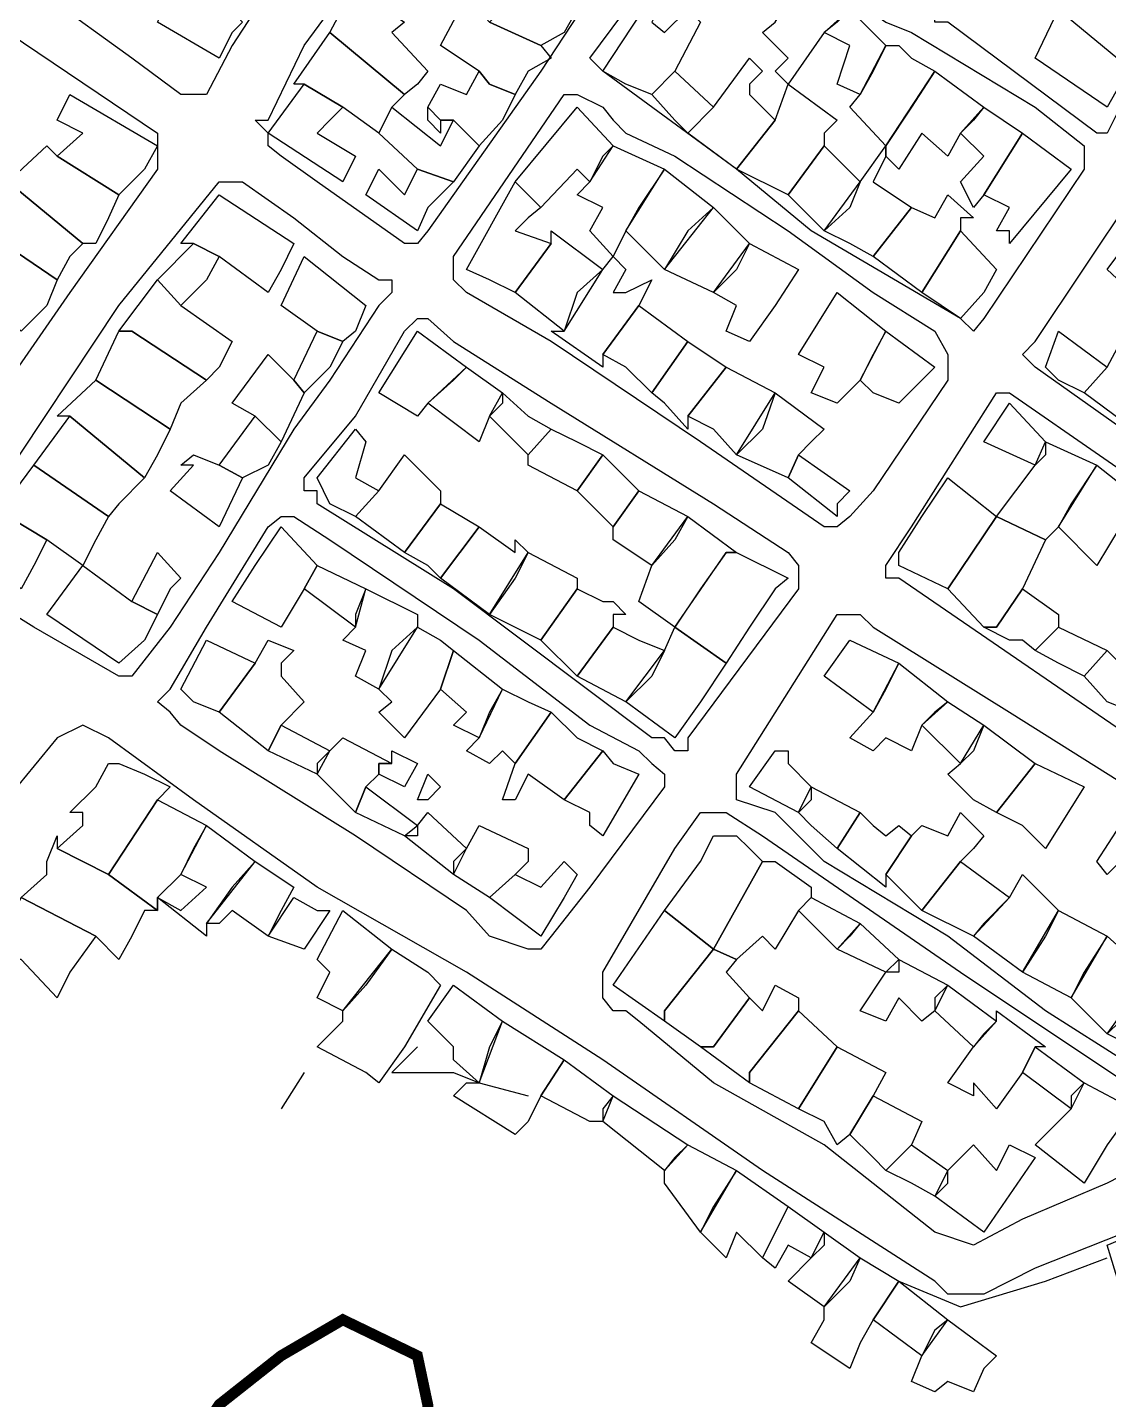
# Model space of a CAD drawing. Header units: millimetres. Extents: x -3588 to 75209, y -3737 to 38254.
# Drawn here: x 18831.5 to 18950.1, y 32887.7 to 33038.2 of the extents above; entities that cross this region are included whole.
import ezdxf

# ---------------------------------------------------------------- set-up
doc = ezdxf.new("R2010")
doc.units = ezdxf.units.MM
doc.layers.add('P', color=253, linetype='Continuous')

msp = doc.modelspace()

# ---------------------------------------------------------------- linework, layer by layer
at = {"layer": 'P'}
for points in [[(18849.713, 33030.843), (18848.305, 33030.843), (18842.943, 33034.795), (18833.613, 33041.565), (18832.205, 33042.973), (18832.205, 33044.398), (18851.121, 33071.492), (18859.315, 33085.047), (18876.807, 33109.325), (18887.818, 33125.697), (18893.179, 33133.586), (18894.587, 33135.011), (18895.724, 33133.586), (18913.504, 33125.697), (18914.912, 33124.272), (18913.504, 33122.864), (18903.917, 33107.9), (18890.362, 33090.408), (18879.64, 33074.037), (18861.844, 33048.351), (18853.938, 33036.204), (18851.121, 33030.843), (18849.713, 33030.843)], [(18948.792, 33026.602), (18932.42, 33038.748), (18931.012, 33038.748), (18931.012, 33040.157), (18939.19, 33051.167), (18954.153, 33072.612), (18966.3, 33091.817), (18967.708, 33091.817), (18969.117, 33091.817), (18974.478, 33087.576), (18983.792, 33080.806), (18985.216, 33079.398), (18985.216, 33078.262), (18982.672, 33072.612), (18973.07, 33059.073), (18966.3, 33049.759), (18951.336, 33029.434), (18949.928, 33026.602), (18948.792, 33026.602)], [(18874.263, 33014.471), (18872.854, 33014.471), (18863.268, 33021.24), (18859.315, 33024.073), (18857.891, 33025.193), (18857.891, 33026.602), (18856.482, 33028.026), (18857.891, 33028.026), (18861.844, 33036.204), (18872.854, 33051.167), (18883.593, 33067.251), (18888.954, 33075.445), (18890.362, 33076.853), (18891.771, 33078.262), (18893.179, 33078.262), (18895.724, 33076.853), (18898.54, 33074.037), (18908.142, 33068.675), (18909.279, 33067.251), (18909.279, 33065.843), (18903.917, 33057.937), (18887.818, 33033.387), (18875.399, 33015.879), (18874.263, 33014.471)], [(18925.651, 33038.748), (18928.467, 33037.612), (18942.022, 33029.434), (18947.384, 33025.193), (18947.384, 33024.073), (18947.384, 33022.649), (18936.373, 33006.277), (18935.237, 33004.869), (18933.828, 33006.277), (18917.457, 33015.879), (18909.279, 33022.649), (18894.587, 33033.387), (18893.179, 33034.795), (18905.326, 33051.167), (18905.326, 33052.288), (18906.734, 33052.288), (18921.698, 33041.565), (18925.651, 33038.748)], [(18874.263, 33031.963), (18872.854, 33030.843), (18864.676, 33037.612), (18867.493, 33042.973), (18868.629, 33041.565), (18872.854, 33038.748), (18871.446, 33037.612), (18875.399, 33033.387), (18874.263, 33031.963)], [(18890.362, 33037.612), (18887.818, 33036.204), (18882.168, 33038.748), (18885.001, 33041.565), (18886.409, 33040.157), (18887.818, 33042.973), (18891.771, 33040.157), (18890.362, 33037.612)], [(18920.289, 33038.748), (18918.865, 33037.612), (18914.912, 33031.963), (18913.504, 33033.387), (18914.912, 33034.795), (18912.095, 33037.612), (18913.504, 33038.748), (18916.048, 33042.973), (18921.698, 33040.157), (18920.289, 33038.748)], [(18853.938, 33037.612), (18852.53, 33034.795), (18845.76, 33038.748), (18847.168, 33041.565), (18851.121, 33040.157), (18852.53, 33041.565), (18855.074, 33038.748), (18853.938, 33037.612)], [(18886.409, 33033.387), (18885.001, 33030.843), (18882.168, 33031.963), (18881.048, 33033.387), (18876.807, 33036.204), (18879.64, 33041.565), (18882.168, 33038.748), (18887.818, 33036.204), (18888.954, 33034.795), (18886.409, 33033.387)], [(18897.132, 33031.963), (18894.587, 33033.387), (18899.965, 33041.565), (18901.373, 33041.565), (18899.965, 33038.748), (18901.373, 33037.612), (18903.917, 33040.157), (18905.326, 33038.748), (18902.493, 33033.387), (18899.965, 33030.843), (18897.132, 33031.963)], [(18924.242, 33033.387), (18922.818, 33030.843), (18920.289, 33031.963), (18921.698, 33036.204), (18918.865, 33037.612), (18921.698, 33040.157), (18925.651, 33036.204), (18924.242, 33033.387)], [(18951.336, 33031.963), (18949.928, 33029.434), (18942.022, 33034.795), (18944.567, 33040.157), (18952.745, 33033.387), (18951.336, 33031.963)], [(18811.88, 32985.952), (18806.519, 32990.193), (18800.87, 32994.146), (18799.749, 32995.554), (18799.749, 32996.963), (18805.111, 33006.277), (18821.194, 33029.434), (18826.844, 33037.612), (18827.98, 33037.612), (18829.388, 33037.612), (18845.76, 33026.602), (18845.76, 33025.193), (18845.76, 33022.649), (18836.158, 33009.11), (18820.074, 32985.952), (18818.666, 32984.544), (18817.241, 32983.424), (18815.833, 32983.424), (18811.88, 32985.952)], [(18871.446, 33029.434), (18870.038, 33026.602), (18866.085, 33029.434), (18861.844, 33031.963), (18860.723, 33031.963), (18864.676, 33037.612), (18872.854, 33030.843), (18871.446, 33029.434)], [(18910.687, 33031.963), (18910.687, 33030.843), (18913.504, 33028.026), (18909.279, 33022.649), (18903.917, 33026.602), (18906.734, 33029.434), (18910.687, 33034.795), (18912.095, 33033.387), (18910.687, 33031.963)], [(18928.467, 33029.434), (18925.651, 33025.193), (18921.698, 33029.434), (18922.818, 33030.843), (18925.651, 33036.204), (18927.059, 33036.204), (18928.467, 33034.795), (18931.012, 33033.387), (18928.467, 33029.434)], [(18883.593, 33028.026), (18881.048, 33025.193), (18878.216, 33028.026), (18876.807, 33028.026), (18875.399, 33029.434), (18876.807, 33031.963), (18879.64, 33030.843), (18881.048, 33033.387), (18882.168, 33031.963), (18885.001, 33030.843), (18883.593, 33028.026)], [(18902.493, 33028.026), (18899.965, 33030.843), (18902.493, 33033.387), (18906.734, 33029.434), (18903.917, 33026.602), (18902.493, 33028.026)], [(18935.237, 33028.026), (18933.828, 33026.602), (18932.42, 33024.073), (18929.603, 33026.602), (18927.059, 33022.649), (18925.651, 33024.073), (18925.651, 33025.193), (18931.012, 33033.387), (18936.373, 33029.434), (18935.237, 33028.026)], [(18864.676, 33028.026), (18863.268, 33026.602), (18867.493, 33024.073), (18866.085, 33021.24), (18857.891, 33026.602), (18861.844, 33031.963), (18866.085, 33029.434), (18864.676, 33028.026)], [(18918.865, 33026.602), (18918.865, 33025.193), (18914.912, 33019.832), (18909.279, 33022.649), (18913.504, 33028.026), (18914.912, 33031.963), (18920.289, 33028.026), (18918.865, 33026.602)], [(18844.352, 33022.649), (18841.519, 33019.832), (18834.749, 33024.073), (18837.566, 33026.602), (18834.749, 33028.026), (18836.158, 33030.843), (18845.76, 33025.193), (18844.352, 33022.649)], [(18895.724, 33028.026), (18897.132, 33026.602), (18902.493, 33024.073), (18914.912, 33015.879), (18924.242, 33009.11), (18931.012, 33004.869), (18932.42, 33002.324), (18932.42, 33000.916), (18932.42, 32999.507), (18924.242, 32987.376), (18921.698, 32984.544), (18920.289, 32983.424), (18918.865, 32983.424), (18905.326, 32992.738), (18888.954, 33003.748), (18879.64, 33009.11), (18878.216, 33010.518), (18878.216, 33011.638), (18878.216, 33013.062), (18890.362, 33030.843), (18891.771, 33030.843), (18894.587, 33029.434), (18895.724, 33028.026)], [(18879.64, 33026.602), (18881.048, 33025.193), (18878.216, 33021.24), (18874.263, 33022.649), (18870.038, 33026.602), (18871.446, 33029.434), (18876.807, 33025.193), (18878.216, 33028.026), (18879.64, 33026.602)], [(18876.807, 33028.026), (18876.807, 33026.602), (18875.399, 33028.026), (18875.399, 33029.434), (18876.807, 33028.026), (18878.216, 33028.026), (18876.807, 33028.026)], [(18894.587, 33024.073), (18893.179, 33021.24), (18891.771, 33022.649), (18887.818, 33018.424), (18885.001, 33021.24), (18891.771, 33029.434), (18895.724, 33025.193), (18894.587, 33024.073)], [(18936.373, 33019.832), (18935.237, 33018.424), (18933.828, 33021.24), (18936.373, 33024.073), (18933.828, 33026.602), (18936.373, 33029.434), (18940.614, 33026.602), (18936.373, 33019.832)], [(18939.19, 33015.879), (18937.781, 33015.879), (18939.19, 33018.424), (18936.373, 33019.832), (18940.614, 33026.602), (18945.975, 33022.649), (18939.19, 33014.471), (18939.19, 33015.879)], [(18840.399, 33017.287), (18838.99, 33014.471), (18837.566, 33014.471), (18829.388, 33021.24), (18833.613, 33025.193), (18834.749, 33024.073), (18841.519, 33019.832), (18840.399, 33017.287)], [(18898.54, 33018.424), (18897.132, 33015.879), (18895.724, 33013.062), (18893.179, 33015.879), (18894.587, 33018.424), (18891.771, 33019.832), (18893.179, 33021.24), (18895.724, 33025.193), (18901.373, 33022.649), (18898.54, 33018.424)], [(18921.698, 33018.424), (18918.865, 33015.879), (18914.912, 33019.832), (18918.865, 33025.193), (18922.818, 33021.24), (18921.698, 33018.424)], [(18921.698, 33014.471), (18918.865, 33015.879), (18922.818, 33021.24), (18925.651, 33025.193), (18925.651, 33024.073), (18924.242, 33021.24), (18928.467, 33018.424), (18924.242, 33013.062), (18921.698, 33014.471)], [(18866.085, 33013.062), (18870.038, 33010.518), (18871.446, 33010.518), (18871.446, 33009.11), (18870.038, 33007.701), (18864.676, 32999.507), (18860.723, 32994.146), (18852.53, 32980.591), (18847.168, 32972.413), (18842.943, 32967.052), (18841.519, 32967.052), (18832.205, 32972.413), (18825.435, 32976.638), (18824.027, 32977.774), (18824.027, 32979.183), (18824.027, 32981.999), (18827.98, 32987.376), (18841.519, 33007.701), (18852.53, 33021.24), (18855.074, 33021.24), (18860.723, 33017.287), (18866.085, 33013.062)], [(18836.158, 33013.062), (18834.749, 33010.518), (18826.844, 33015.879), (18829.388, 33021.24), (18837.566, 33014.471), (18836.158, 33013.062)], [(18875.399, 33018.424), (18874.263, 33015.879), (18868.629, 33019.832), (18870.038, 33022.649), (18872.854, 33019.832), (18874.263, 33022.649), (18878.216, 33021.24), (18875.399, 33018.424)], [(18886.409, 33017.287), (18885.001, 33015.879), (18888.954, 33014.471), (18885.001, 33009.11), (18882.168, 33010.518), (18879.64, 33011.638), (18885.001, 33021.24), (18887.818, 33018.424), (18886.409, 33017.287)], [(18903.917, 33015.879), (18901.373, 33011.638), (18897.132, 33015.879), (18901.373, 33022.649), (18906.734, 33018.424), (18903.917, 33015.879)], [(18859.315, 33011.638), (18857.891, 33009.11), (18852.53, 33013.062), (18849.713, 33014.471), (18848.305, 33014.471), (18852.53, 33019.832), (18860.723, 33014.471), (18859.315, 33011.638)], [(18933.828, 33017.287), (18933.828, 33015.879), (18929.603, 33009.11), (18924.242, 33013.062), (18928.467, 33018.424), (18931.012, 33017.287), (18932.42, 33019.832), (18935.237, 33017.287), (18933.828, 33017.287)], [(19009.766, 32981.999), (19010.902, 32980.591), (19009.766, 32980.591), (19009.766, 32979.183), (18998.755, 32963.099), (18997.347, 32963.099), (18994.803, 32964.219), (18993.394, 32965.627), (18989.441, 32968.46), (18974.478, 32977.774), (18955.561, 32991.313), (18942.022, 33000.916), (18940.614, 33002.324), (18942.022, 33003.748), (18952.745, 33019.832), (18954.153, 33019.832), (18955.561, 33018.424), (18970.253, 33007.701), (18983.792, 32998.099), (18996.211, 32991.313), (19006.949, 32984.544), (19008.358, 32983.424), (19009.766, 32981.999)], [(18909.279, 33011.638), (18906.734, 33009.11), (18901.373, 33011.638), (18906.734, 33018.424), (18910.687, 33014.471), (18909.279, 33011.638)], [(18958.106, 33011.638), (18956.698, 33010.518), (18954.153, 33007.701), (18949.928, 33011.638), (18954.153, 33017.287), (18959.514, 33014.471), (18958.106, 33011.638)], [(18833.613, 33007.701), (18830.797, 33004.869), (18826.844, 33009.11), (18822.619, 33011.638), (18826.844, 33015.879), (18834.749, 33010.518), (18833.613, 33007.701)], [(18891.771, 33009.11), (18890.362, 33004.869), (18885.001, 33009.11), (18888.954, 33014.471), (18888.954, 33015.879), (18894.587, 33011.638), (18891.771, 33009.11)], [(18936.373, 33009.11), (18933.828, 33006.277), (18929.603, 33009.11), (18933.828, 33015.879), (18937.781, 33011.638), (18936.373, 33009.11)], [(18851.121, 33010.518), (18848.305, 33007.701), (18845.76, 33010.518), (18849.713, 33014.471), (18852.53, 33013.062), (18851.121, 33010.518)], [(18913.504, 33007.701), (18910.687, 33003.748), (18908.142, 33004.869), (18909.279, 33007.701), (18906.734, 33009.11), (18910.687, 33014.471), (18916.048, 33011.638), (18913.504, 33007.701)], [(18867.493, 33004.869), (18866.085, 33003.748), (18863.268, 33004.869), (18859.315, 33007.701), (18861.844, 33013.062), (18868.629, 33007.701), (18867.493, 33004.869)], [(18897.132, 33009.11), (18899.965, 33010.518), (18898.54, 33007.701), (18894.587, 33002.324), (18894.587, 33000.916), (18888.954, 33004.869), (18890.362, 33004.869), (18894.587, 33011.638), (18895.724, 33013.062), (18897.132, 33011.638), (18895.724, 33009.11), (18897.132, 33009.11)], [(18852.53, 33000.916), (18851.121, 32999.507), (18842.943, 33004.869), (18841.519, 33004.869), (18845.76, 33010.518), (18848.305, 33007.701), (18853.938, 33003.748), (18852.53, 33000.916)], [(18897.132, 33000.916), (18894.587, 33002.324), (18898.54, 33007.701), (18903.917, 33003.748), (18899.965, 32998.099), (18897.132, 33000.916)], [(18924.242, 33002.324), (18922.818, 32999.507), (18920.289, 32996.963), (18917.457, 32998.099), (18918.865, 33000.916), (18916.048, 33002.324), (18920.289, 33009.11), (18925.651, 33004.869), (18924.242, 33002.324)], [(18902.493, 32958.858), (18901.373, 32960.266), (18899.965, 32960.266), (18878.216, 32976.638), (18863.268, 32985.952), (18863.268, 32987.376), (18861.844, 32987.376), (18861.844, 32988.785), (18867.493, 32995.554), (18872.854, 33004.869), (18874.263, 33006.277), (18875.399, 33006.277), (18878.216, 33003.748), (18888.954, 32996.963), (18906.734, 32985.952), (18914.912, 32980.591), (18916.048, 32979.183), (18916.048, 32977.774), (18916.048, 32976.638), (18903.917, 32960.266), (18903.917, 32958.858), (18902.493, 32958.858)], [(18955.561, 33002.324), (18954.153, 33000.916), (18956.698, 32999.507), (18952.745, 32994.146), (18947.384, 32998.099), (18949.928, 33000.916), (18952.745, 33006.277), (18956.698, 33003.748), (18955.561, 33002.324)], [(18848.305, 32996.963), (18847.168, 32994.146), (18838.99, 32999.507), (18841.519, 33004.869), (18842.943, 33004.869), (18851.121, 32999.507), (18848.305, 32996.963)], [(18864.676, 33000.916), (18861.844, 32998.099), (18860.723, 32999.507), (18863.268, 33004.869), (18866.085, 33003.748), (18864.676, 33000.916)], [(18878.216, 32999.507), (18875.399, 32996.963), (18874.263, 32995.554), (18870.038, 32998.099), (18874.263, 33004.869), (18879.64, 33000.916), (18878.216, 32999.507)], [(18924.242, 32998.099), (18922.818, 32999.507), (18925.651, 33004.869), (18931.012, 33000.916), (18927.059, 32996.963), (18924.242, 32998.099)], [(18944.567, 32999.507), (18943.143, 33000.916), (18944.567, 33004.869), (18949.928, 33000.916), (18947.384, 32998.099), (18944.567, 32999.507)], [(18903.917, 32995.554), (18903.917, 32994.146), (18901.373, 32996.963), (18899.965, 32998.099), (18903.917, 33003.748), (18908.142, 33000.916), (18903.917, 32995.554)], [(18860.723, 32999.507), (18861.844, 32998.099), (18859.315, 32992.738), (18856.482, 32995.554), (18853.938, 32996.963), (18857.891, 33002.324), (18860.723, 32999.507)], [(18883.593, 32996.963), (18882.168, 32995.554), (18881.048, 32992.738), (18875.399, 32996.963), (18879.64, 33000.916), (18883.593, 32998.099), (18883.593, 32996.963)], [(18912.095, 32994.146), (18909.279, 32991.313), (18906.734, 32994.146), (18903.917, 32995.554), (18908.142, 33000.916), (18913.504, 32998.099), (18912.095, 32994.146)], [(18845.76, 32991.313), (18844.352, 32988.785), (18836.158, 32995.554), (18834.749, 32995.554), (18838.99, 32999.507), (18847.168, 32994.146), (18845.76, 32991.313)], [(18886.409, 32995.554), (18888.954, 32994.146), (18886.409, 32991.313), (18882.168, 32995.554), (18883.593, 32998.099), (18886.409, 32995.554)], [(18917.457, 32992.738), (18916.048, 32991.313), (18914.912, 32988.785), (18909.279, 32991.313), (18913.504, 32998.099), (18918.865, 32994.146), (18917.457, 32992.738)], [(18925.651, 32977.774), (18925.651, 32979.183), (18928.467, 32983.424), (18937.781, 32998.099), (18939.19, 32998.099), (18970.253, 32976.638), (18985.216, 32967.052), (18993.394, 32961.675), (18994.803, 32960.266), (18994.803, 32958.858), (18983.792, 32941.35), (18982.672, 32941.35), (18981.263, 32941.35), (18979.839, 32942.774), (18956.698, 32957.45), (18927.059, 32977.774), (18925.651, 32977.774)], [(18943.143, 32991.313), (18942.022, 32990.193), (18936.373, 32992.738), (18939.19, 32996.963), (18943.143, 32992.738), (18943.143, 32991.313)], [(18841.519, 32985.952), (18840.399, 32984.544), (18832.205, 32990.193), (18836.158, 32995.554), (18844.352, 32988.785), (18841.519, 32985.952)], [(18857.891, 32990.193), (18855.074, 32988.785), (18852.53, 32990.193), (18856.482, 32995.554), (18859.315, 32992.738), (18857.891, 32990.193)], [(18864.676, 32985.952), (18863.268, 32988.785), (18867.493, 32994.146), (18868.629, 32992.738), (18867.493, 32988.785), (18870.038, 32987.376), (18867.493, 32984.544), (18864.676, 32985.952)], [(18891.771, 32992.738), (18894.587, 32991.313), (18891.771, 32987.376), (18886.409, 32990.193), (18886.409, 32991.313), (18888.954, 32994.146), (18891.771, 32992.738)], [(18945.975, 32985.952), (18944.567, 32983.424), (18943.143, 32981.999), (18937.781, 32984.544), (18942.022, 32990.193), (18943.143, 32992.738), (18948.792, 32990.193), (18945.975, 32985.952)], [(18852.53, 32990.193), (18855.074, 32988.785), (18852.53, 32983.424), (18847.168, 32987.376), (18849.713, 32990.193), (18848.305, 32990.193), (18849.713, 32991.313), (18852.53, 32990.193)], [(18876.807, 32987.376), (18876.807, 32985.952), (18872.854, 32980.591), (18867.493, 32984.544), (18870.038, 32987.376), (18872.854, 32991.313), (18876.807, 32987.376)], [(18898.54, 32987.376), (18895.724, 32983.424), (18891.771, 32987.376), (18894.587, 32991.313), (18898.54, 32987.376)], [(18920.289, 32985.952), (18920.289, 32984.544), (18914.912, 32988.785), (18916.048, 32991.313), (18921.698, 32987.376), (18920.289, 32985.952)], [(18838.99, 32981.999), (18837.566, 32979.183), (18833.613, 32981.999), (18829.388, 32984.544), (18827.98, 32984.544), (18832.205, 32990.193), (18840.399, 32984.544), (18838.99, 32981.999)], [(18952.745, 32984.544), (18951.336, 32983.424), (18948.792, 32979.183), (18944.567, 32983.424), (18948.792, 32990.193), (18954.153, 32985.952), (18952.745, 32984.544)], [(18929.603, 32984.544), (18932.42, 32988.785), (18937.781, 32984.544), (18932.42, 32976.638), (18927.059, 32979.183), (18927.059, 32980.591), (18929.603, 32984.544)], [(18902.493, 32981.999), (18899.965, 32979.183), (18895.724, 32981.999), (18895.724, 32983.424), (18898.54, 32987.376), (18903.917, 32984.544), (18902.493, 32981.999)], [(18875.399, 32979.183), (18872.854, 32980.591), (18876.807, 32985.952), (18881.048, 32983.424), (18876.807, 32977.774), (18875.399, 32979.183)], [(18832.205, 32979.183), (18830.797, 32976.638), (18825.435, 32980.591), (18829.388, 32984.544), (18833.613, 32981.999), (18832.205, 32979.183)], [(18882.168, 32938.533), (18879.64, 32941.35), (18867.493, 32949.544), (18852.53, 32958.858), (18848.305, 32961.675), (18847.168, 32963.099), (18845.76, 32964.219), (18847.168, 32965.627), (18851.121, 32972.413), (18857.891, 32983.424), (18859.315, 32984.544), (18860.723, 32984.544), (18864.676, 32981.999), (18881.048, 32970.989), (18893.179, 32961.675), (18898.54, 32958.858), (18899.965, 32957.45), (18901.373, 32956.313), (18901.373, 32954.905), (18893.179, 32943.894), (18888.954, 32938.533), (18887.818, 32937.125), (18886.409, 32937.125), (18882.168, 32938.533)], [(18905.326, 32976.638), (18902.493, 32972.413), (18898.54, 32975.23), (18899.965, 32979.183), (18903.917, 32984.544), (18909.279, 32980.591), (18908.142, 32980.591), (18905.326, 32976.638)], [(18937.781, 32972.413), (18936.373, 32972.413), (18932.42, 32976.638), (18937.781, 32984.544), (18943.143, 32981.999), (18940.614, 32976.638), (18937.781, 32972.413)], [(18856.482, 32979.183), (18859.315, 32983.424), (18863.268, 32979.183), (18861.844, 32976.638), (18859.315, 32972.413), (18853.938, 32975.23), (18856.482, 32979.183)], [(18885.001, 32977.774), (18882.168, 32973.821), (18876.807, 32977.774), (18881.048, 32983.424), (18885.001, 32980.591), (18885.001, 32981.999), (18886.409, 32980.591), (18885.001, 32977.774)], [(18844.352, 32970.989), (18841.519, 32968.46), (18833.613, 32973.821), (18837.566, 32979.183), (18842.943, 32975.23), (18845.76, 32973.821), (18844.352, 32970.989)], [(18847.168, 32976.638), (18845.76, 32973.821), (18842.943, 32975.23), (18845.76, 32980.591), (18848.305, 32977.774), (18847.168, 32976.638)], [(18867.493, 32973.821), (18867.493, 32972.413), (18861.844, 32976.638), (18863.268, 32979.183), (18868.629, 32976.638), (18867.493, 32973.821)], [(18891.771, 32976.638), (18887.818, 32970.989), (18882.168, 32973.821), (18886.409, 32980.591), (18891.771, 32977.774), (18891.771, 32976.638)], [(18910.687, 32972.413), (18908.142, 32968.46), (18902.493, 32972.413), (18908.142, 32980.591), (18909.279, 32980.591), (18914.912, 32977.774), (18913.504, 32976.638), (18910.687, 32972.413)], [(18871.446, 32969.868), (18870.038, 32965.627), (18867.493, 32967.052), (18868.629, 32969.868), (18866.085, 32970.989), (18867.493, 32972.413), (18868.629, 32976.638), (18874.263, 32973.821), (18874.263, 32972.413), (18871.446, 32969.868)], [(18895.724, 32973.821), (18895.724, 32972.413), (18891.771, 32967.052), (18887.818, 32970.989), (18891.771, 32976.638), (18894.587, 32975.23), (18895.724, 32975.23), (18897.132, 32973.821), (18895.724, 32973.821)], [(18944.567, 32972.413), (18942.022, 32969.868), (18940.614, 32970.989), (18939.19, 32970.989), (18936.373, 32972.413), (18937.781, 32972.413), (18940.614, 32976.638), (18944.567, 32973.821), (18944.567, 32972.413)], [(18943.143, 32930.339), (18932.42, 32938.533), (18918.865, 32946.727), (18913.504, 32952.088), (18909.279, 32953.497), (18909.279, 32954.905), (18909.279, 32956.313), (18920.289, 32973.821), (18921.698, 32973.821), (18922.818, 32973.821), (18924.242, 32972.413), (18939.19, 32963.099), (18956.698, 32952.088), (18973.07, 32939.941), (18982.672, 32934.58), (18985.216, 32931.764), (18986.625, 32930.339), (18986.625, 32927.811), (18986.625, 32926.402), (18966.3, 32918.208), (18964.892, 32916.8), (18963.467, 32918.208), (18955.561, 32922.449), (18943.143, 32930.339)], [(18876.807, 32970.989), (18878.216, 32969.868), (18876.807, 32965.627), (18872.854, 32960.266), (18870.038, 32963.099), (18871.446, 32964.219), (18870.038, 32965.627), (18874.263, 32972.413), (18876.807, 32970.989)], [(18899.965, 32967.052), (18897.132, 32964.219), (18891.771, 32967.052), (18895.724, 32972.413), (18898.54, 32970.989), (18901.373, 32969.868), (18899.965, 32967.052)], [(18905.326, 32964.219), (18902.493, 32960.266), (18897.132, 32964.219), (18901.373, 32969.868), (18902.493, 32972.413), (18908.142, 32968.46), (18905.326, 32964.219)], [(18944.567, 32968.46), (18942.022, 32969.868), (18944.567, 32972.413), (18949.928, 32969.868), (18947.384, 32967.052), (18944.567, 32968.46)], [(18849.713, 32964.219), (18848.305, 32965.627), (18851.121, 32970.989), (18856.482, 32968.46), (18852.53, 32963.099), (18849.713, 32964.219)], [(18859.315, 32968.46), (18859.315, 32967.052), (18861.844, 32964.219), (18859.315, 32961.675), (18857.891, 32958.858), (18852.53, 32963.099), (18856.482, 32968.46), (18857.891, 32970.989), (18860.723, 32969.868), (18859.315, 32968.46)], [(18925.651, 32965.627), (18924.242, 32963.099), (18918.865, 32967.052), (18921.698, 32970.989), (18927.059, 32968.46), (18925.651, 32965.627)], [(18882.168, 32963.099), (18881.048, 32960.266), (18878.216, 32961.675), (18879.64, 32963.099), (18876.807, 32965.627), (18878.216, 32969.868), (18883.593, 32965.627), (18882.168, 32963.099)], [(18949.928, 32964.219), (18947.384, 32967.052), (18949.928, 32969.868), (18954.153, 32965.627), (18952.745, 32963.099), (18949.928, 32964.219)], [(18931.012, 32963.099), (18929.603, 32961.675), (18928.467, 32958.858), (18925.651, 32960.266), (18924.242, 32958.858), (18921.698, 32960.266), (18924.242, 32963.099), (18927.059, 32968.46), (18932.42, 32964.219), (18931.012, 32963.099)], [(18886.409, 32964.219), (18888.954, 32963.099), (18885.001, 32957.45), (18883.593, 32958.858), (18882.168, 32957.45), (18879.64, 32958.858), (18881.048, 32960.266), (18883.593, 32965.627), (18886.409, 32964.219)], [(18935.237, 32958.858), (18933.828, 32957.45), (18929.603, 32961.675), (18932.42, 32964.219), (18936.373, 32961.675), (18935.237, 32958.858)], [(18891.771, 32960.266), (18894.587, 32958.858), (18890.362, 32953.497), (18886.409, 32956.313), (18885.001, 32953.497), (18883.593, 32953.497), (18885.001, 32957.45), (18888.954, 32963.099), (18891.771, 32960.266)], [(18956.698, 32907.486), (18955.561, 32907.486), (18942.022, 32902.125), (18936.373, 32899.292), (18932.42, 32899.292), (18931.012, 32900.7), (18912.095, 32912.847), (18894.587, 32924.978), (18879.64, 32934.58), (18863.268, 32943.894), (18849.713, 32953.497), (18840.399, 32960.266), (18837.566, 32961.675), (18834.749, 32960.266), (18827.98, 32952.088)], [(18863.268, 32957.45), (18863.268, 32956.313), (18857.891, 32958.858), (18859.315, 32961.675), (18864.676, 32958.858), (18863.268, 32957.45)], [(18935.237, 32953.497), (18932.42, 32956.313), (18933.828, 32957.45), (18936.373, 32961.675), (18942.022, 32957.45), (18937.781, 32952.088), (18935.237, 32953.497)], [(18870.038, 32957.45), (18870.038, 32956.313), (18868.629, 32954.905), (18867.493, 32952.088), (18863.268, 32956.313), (18864.676, 32958.858), (18866.085, 32960.266), (18871.446, 32957.45), (18870.038, 32957.45)], [(18870.038, 32957.45), (18871.446, 32957.45), (18871.446, 32958.858), (18874.263, 32957.45), (18872.854, 32954.905), (18870.038, 32956.313), (18870.038, 32957.45)], [(18895.724, 32957.45), (18898.54, 32956.313), (18894.587, 32949.544), (18893.179, 32950.664), (18893.179, 32952.088), (18890.362, 32953.497), (18894.587, 32958.858), (18895.724, 32957.45)], [(18917.457, 32953.497), (18916.048, 32952.088), (18910.687, 32954.905), (18913.504, 32958.858), (18914.912, 32958.858), (18914.912, 32957.45), (18917.457, 32954.905), (18917.457, 32953.497)], [(18844.352, 32956.313), (18847.168, 32954.905), (18845.76, 32953.497), (18840.399, 32945.303), (18834.749, 32948.135), (18837.566, 32950.664), (18837.566, 32952.088), (18836.158, 32952.088), (18838.99, 32954.905), (18840.399, 32957.45), (18841.519, 32957.45), (18844.352, 32956.313)], [(18940.614, 32950.664), (18937.781, 32952.088), (18942.022, 32957.45), (18947.384, 32954.905), (18943.143, 32948.135), (18940.614, 32950.664)], [(18874.263, 32953.497), (18875.399, 32956.313), (18876.807, 32954.905), (18875.399, 32953.497), (18874.263, 32953.497)], [(18874.263, 32949.544), (18872.854, 32949.544), (18867.493, 32952.088), (18868.629, 32954.905), (18874.263, 32950.664), (18874.263, 32949.544)], [(18917.457, 32950.664), (18916.048, 32952.088), (18917.457, 32954.905), (18922.818, 32952.088), (18920.289, 32948.135), (18917.457, 32950.664)], [(18849.713, 32948.135), (18848.305, 32945.303), (18845.76, 32942.774), (18845.76, 32941.35), (18840.399, 32945.303), (18845.76, 32953.497), (18851.121, 32950.664), (18849.713, 32948.135)], [(18878.216, 32946.727), (18878.216, 32945.303), (18872.854, 32949.544), (18874.263, 32950.664), (18875.399, 32952.088), (18879.64, 32948.135), (18878.216, 32946.727)], [(18897.132, 32930.339), (18895.724, 32930.339), (18894.587, 32931.764), (18894.587, 32933.172), (18894.587, 32934.58), (18902.493, 32948.135), (18905.326, 32952.088), (18906.734, 32952.088), (18908.142, 32952.088), (18912.095, 32949.544), (18933.828, 32934.58), (18954.153, 32921.025), (18959.514, 32916.8), (18958.106, 32915.664), (18949.928, 32911.439), (18940.614, 32907.486), (18935.237, 32904.653), (18931.012, 32906.078), (18918.865, 32915.664), (18906.734, 32922.449), (18898.54, 32929.219), (18897.132, 32930.339)], [(18924.242, 32950.664), (18925.651, 32949.544), (18927.059, 32950.664), (18928.467, 32949.544), (18925.651, 32945.303), (18925.651, 32943.894), (18920.289, 32948.135), (18922.818, 32952.088), (18924.242, 32950.664)], [(18935.237, 32948.135), (18933.828, 32946.727), (18929.603, 32941.35), (18925.651, 32945.303), (18928.467, 32949.544), (18929.603, 32950.664), (18932.42, 32949.544), (18933.828, 32952.088), (18936.373, 32949.544), (18935.237, 32948.135)], [(18853.938, 32943.894), (18851.121, 32939.941), (18851.121, 32938.533), (18845.76, 32942.774), (18845.76, 32941.35), (18845.76, 32942.774), (18848.305, 32941.35), (18851.121, 32943.894), (18848.305, 32945.303), (18851.121, 32950.664), (18856.482, 32946.727), (18853.938, 32943.894)], [(18886.409, 32946.727), (18885.001, 32945.303), (18882.168, 32942.774), (18878.216, 32945.303), (18879.64, 32948.135), (18881.048, 32950.664), (18886.409, 32948.135), (18886.409, 32946.727)], [(18955.561, 32946.727), (18955.561, 32945.303), (18951.336, 32946.727), (18949.928, 32945.303), (18948.792, 32946.727), (18951.336, 32950.664), (18956.698, 32948.135), (18955.561, 32946.727)], [(18842.943, 32938.533), (18841.519, 32935.989), (18838.99, 32938.533), (18830.797, 32942.774), (18833.613, 32945.303), (18833.613, 32946.727), (18834.749, 32949.544), (18834.749, 32948.135), (18840.399, 32945.303), (18845.76, 32941.35), (18844.352, 32941.35), (18842.943, 32938.533)], [(18910.687, 32948.135), (18912.095, 32946.727), (18906.734, 32937.125), (18901.373, 32941.35), (18905.326, 32946.727), (18906.734, 32949.544), (18909.279, 32949.544), (18910.687, 32948.135)], [(18859.315, 32941.35), (18857.891, 32938.533), (18853.938, 32941.35), (18852.53, 32939.941), (18851.121, 32939.941), (18856.482, 32946.727), (18860.723, 32943.894), (18859.315, 32941.35)], [(18890.362, 32942.774), (18887.818, 32938.533), (18882.168, 32942.774), (18885.001, 32945.303), (18887.818, 32943.894), (18890.362, 32946.727), (18891.771, 32945.303), (18890.362, 32942.774)], [(18916.048, 32941.35), (18913.504, 32937.125), (18912.095, 32938.533), (18909.279, 32935.989), (18906.734, 32937.125), (18912.095, 32946.727), (18913.504, 32946.727), (18917.457, 32943.894), (18917.457, 32942.774), (18916.048, 32941.35)], [(18936.373, 32939.941), (18935.237, 32938.533), (18929.603, 32941.35), (18933.828, 32946.727), (18939.19, 32942.774), (18936.373, 32939.941)], [(18943.143, 32938.533), (18940.614, 32934.58), (18935.237, 32938.533), (18939.19, 32942.774), (18940.614, 32945.303), (18944.567, 32941.35), (18943.143, 32938.533)], [(18836.158, 32934.58), (18834.749, 32931.764), (18830.797, 32935.989), (18829.388, 32935.989), (18827.98, 32937.125), (18830.797, 32942.774), (18838.99, 32938.533), (18836.158, 32934.58)], [(18863.268, 32941.35), (18864.676, 32941.35), (18861.844, 32937.125), (18857.891, 32938.533), (18860.723, 32942.774), (18863.268, 32941.35)], [(18921.698, 32938.533), (18920.289, 32937.125), (18916.048, 32941.35), (18917.457, 32942.774), (18922.818, 32939.941), (18921.698, 32938.533)], [(18868.629, 32933.172), (18866.085, 32930.339), (18863.268, 32931.764), (18864.676, 32934.58), (18863.268, 32935.989), (18866.085, 32941.35), (18871.446, 32937.125), (18868.629, 32933.172)], [(18901.373, 32929.219), (18895.724, 32933.172), (18901.373, 32941.35), (18906.734, 32937.125), (18901.373, 32930.339), (18901.373, 32929.219)], [(18947.384, 32934.58), (18945.975, 32931.764), (18940.614, 32934.58), (18944.567, 32941.35), (18949.928, 32938.533), (18947.384, 32934.58)], [(18927.059, 32934.58), (18925.651, 32934.58), (18920.289, 32937.125), (18922.818, 32939.941), (18927.059, 32935.989), (18927.059, 32934.58)], [(18951.336, 32929.219), (18949.928, 32927.811), (18945.975, 32931.764), (18949.928, 32938.533), (18952.745, 32935.989), (18951.336, 32933.172), (18952.745, 32931.764), (18951.336, 32929.219)], [(18872.854, 32926.402), (18870.038, 32922.449), (18868.629, 32923.57), (18863.268, 32926.402), (18866.085, 32929.219), (18866.085, 32930.339), (18871.446, 32937.125), (18875.399, 32934.58), (18876.807, 32933.172), (18872.854, 32926.402)], [(18906.734, 32926.402), (18905.326, 32926.402), (18901.373, 32929.219), (18901.373, 32930.339), (18906.734, 32937.125), (18909.279, 32935.989), (18908.142, 32934.58), (18910.687, 32931.764), (18906.734, 32926.402)], [(18931.012, 32931.764), (18931.012, 32930.339), (18929.603, 32929.219), (18927.059, 32931.764), (18925.651, 32929.219), (18922.818, 32930.339), (18925.651, 32934.58), (18927.059, 32935.989), (18932.42, 32933.172), (18931.012, 32931.764)], [(18882.168, 32926.402), (18881.048, 32922.449), (18878.216, 32924.978), (18878.216, 32926.402), (18875.399, 32929.219), (18878.216, 32933.172), (18883.593, 32929.219), (18882.168, 32926.402)], [(18916.048, 32930.339), (18910.687, 32923.57), (18910.687, 32922.449), (18905.326, 32926.402), (18906.734, 32926.402), (18910.687, 32931.764), (18912.095, 32930.339), (18913.504, 32933.172), (18916.048, 32931.764), (18916.048, 32930.339)], [(18936.373, 32927.811), (18935.237, 32926.402), (18931.012, 32930.339), (18932.42, 32933.172), (18937.781, 32929.219), (18936.373, 32927.811)], [(18956.698, 32926.402), (18955.561, 32924.978), (18949.928, 32927.811), (18952.745, 32931.764), (18954.153, 32933.172), (18958.106, 32929.219), (18956.698, 32926.402)], [(18916.048, 32919.617), (18910.687, 32922.449), (18910.687, 32923.57), (18916.048, 32930.339), (18920.289, 32926.402), (18916.048, 32919.617)], [(18940.614, 32923.57), (18937.781, 32919.617), (18935.237, 32922.449), (18935.237, 32921.025), (18932.42, 32922.449), (18935.237, 32926.402), (18937.781, 32929.219), (18937.781, 32930.339), (18943.143, 32926.402), (18942.022, 32926.402), (18940.614, 32923.57)], [(18879.64, 32922.449), (18881.048, 32922.449), (18883.593, 32929.219), (18890.362, 32924.978), (18887.818, 32921.025), (18886.409, 32918.208), (18885.001, 32916.8), (18878.216, 32921.025), (18879.64, 32922.449)], [(18874.263, 32926.402), (18871.446, 32923.57), (18878.216, 32923.57), (18881.048, 32922.449), (18886.409, 32921.025)], [(18894.587, 32919.617), (18894.587, 32918.208), (18893.179, 32918.208), (18887.818, 32921.025), (18890.362, 32924.978), (18895.724, 32921.025), (18894.587, 32919.617)], [(18921.698, 32916.8), (18920.289, 32915.664), (18918.865, 32918.208), (18916.048, 32919.617), (18920.289, 32926.402), (18925.651, 32923.57), (18924.242, 32921.025), (18921.698, 32916.8)], [(18945.975, 32921.025), (18945.975, 32919.617), (18940.614, 32923.57), (18942.022, 32926.402), (18947.384, 32922.449), (18945.975, 32921.025)], [(18861.844, 32923.57), (18859.315, 32919.617)], [(18949.928, 32915.664), (18947.384, 32911.439), (18942.022, 32915.664), (18945.975, 32919.617), (18947.384, 32922.449), (18952.745, 32919.617), (18949.928, 32915.664)], [(18902.493, 32914.256), (18901.373, 32912.847), (18894.587, 32918.208), (18895.724, 32921.025), (18903.917, 32915.664), (18902.493, 32914.256)], [(18924.242, 32914.256), (18921.698, 32916.8), (18924.242, 32921.025), (18929.603, 32918.208), (18928.467, 32915.664), (18925.651, 32912.847), (18924.242, 32914.256)], [(18906.734, 32908.894), (18905.326, 32906.078), (18901.373, 32911.439), (18901.373, 32912.847), (18903.917, 32915.664), (18909.279, 32912.847), (18906.734, 32908.894)], [(18928.467, 32911.439), (18925.651, 32912.847), (18928.467, 32915.664), (18932.42, 32912.847), (18931.012, 32910.015), (18928.467, 32911.439)], [(18932.42, 32911.439), (18932.42, 32912.847), (18935.237, 32915.664), (18937.781, 32912.847), (18939.19, 32915.664), (18942.022, 32914.256), (18936.373, 32906.078), (18931.012, 32910.015), (18932.42, 32911.439)], [(18913.504, 32906.078), (18912.095, 32903.245), (18909.279, 32906.078), (18908.142, 32903.245), (18905.326, 32906.078), (18909.279, 32912.847), (18914.912, 32908.894), (18913.504, 32906.078)], [(18918.865, 32904.653), (18917.457, 32903.245), (18914.912, 32904.653), (18913.504, 32902.125), (18912.095, 32903.245), (18914.912, 32908.894), (18918.865, 32906.078), (18918.865, 32904.653)], [(18962.347, 32891.114), (18952.745, 32888.57), (18951.336, 32892.522), (18954.153, 32893.931), (18952.745, 32895.339), (18949.928, 32904.653), (18956.698, 32907.486), (18959.514, 32899.292), (18962.347, 32891.114), (18962.347, 32891.114)], [(18921.698, 32900.7), (18918.865, 32897.884), (18914.912, 32900.7), (18917.457, 32903.245), (18918.865, 32906.078), (18922.818, 32903.245), (18921.698, 32900.7)], [(18918.865, 32896.475), (18918.865, 32897.884), (18922.818, 32903.245), (18927.059, 32900.7), (18924.242, 32896.475), (18922.818, 32893.931), (18921.698, 32891.114), (18917.457, 32893.931), (18918.865, 32896.475)], [(18927.059, 32900.7), (18933.828, 32897.884), (18943.143, 32900.7), (18949.928, 32903.245)], [(18931.012, 32895.339), (18929.603, 32892.522), (18924.242, 32896.475), (18927.059, 32900.7), (18932.42, 32896.475), (18931.012, 32895.339)], [(18936.373, 32891.114), (18935.237, 32888.57), (18932.42, 32889.69), (18931.012, 32888.57), (18928.467, 32889.69), (18929.603, 32892.522), (18932.42, 32896.475), (18937.781, 32892.522), (18936.373, 32891.114)]]:
    msp.add_lwpolyline(points, dxfattribs=at)
at = {"layer": 'P', "const_width": 1.2}
msp.add_lwpolyline([(18849.713, 32882.92), (18852.53, 32887.161), (18859.315, 32892.522), (18866.085, 32896.475), (18874.263, 32892.522), (18875.399, 32887.161), (18875.399, 32880.376)], dxfattribs=at)
at = {"layer": 'P', "color": 254, "const_width": 1.2}
msp.add_lwpolyline([(18875.399, 32880.376), (18875.399, 32887.161), (18874.263, 32892.522), (18866.085, 32896.475), (18859.315, 32892.522), (18852.53, 32887.161), (18849.713, 32882.92)], dxfattribs=at)

doc.saveas('drawing.dxf')
